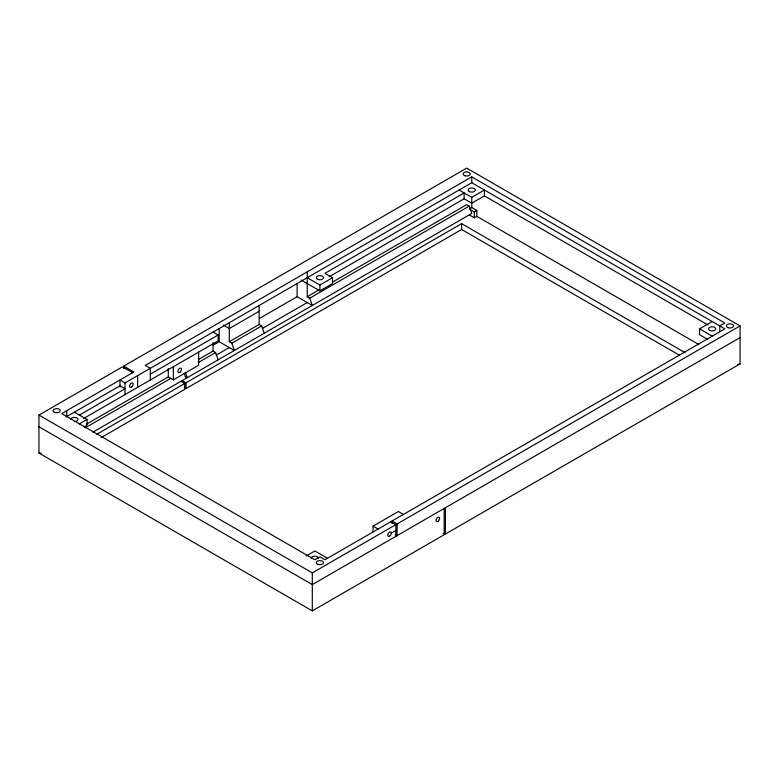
<?xml version="1.0" encoding="UTF-8"?>
<svg xmlns="http://www.w3.org/2000/svg" width="779" height="779" viewBox="0 0 779 779"><rect width="100%" height="100%" fill="white"/><g stroke="black" fill="none" stroke-linecap="round" stroke-linejoin="round"><path stroke-width="1.17" d="M444.166 508.453L444.166 534.754L312.301 610.882L38.95 453.066L38.95 415.071L122.478 366.851L132.596 372.693M123.744 368.457L123.744 366.12L466.699 168.118L740.05 325.934L740.05 363.929L445.432 534.024L443.115 533.411M719.806 331.776L719.806 325.934L724.86 323.012L471.762 176.882L145.254 365.39L150.318 368.311L150.318 380.006M65.942 417.028L120.716 385.401M119.947 387.017L119.947 380.006L125.01 382.927L471.762 182.724L724.86 328.855L324.96 559.741L319.896 556.819L314.833 559.741L61.726 413.61L133.861 371.963L123.744 366.12M79.448 415.071L125.01 388.77L119.947 385.848M150.318 374.154L218.149 334.989L218.149 340.842L83.587 418.527M259.154 311.318L229.289 328.563L223.213 325.057M329.147 276.759L464.167 198.801L471.762 203.183L484.411 195.88L708.014 324.97M213.086 345.224L219.162 341.718L234.343 350.482L231.811 343.179L229.289 341.718L229.289 322.72M259.485 318.436L297.12 296.711L312.301 305.475L309.769 298.172L307.238 296.711L307.238 271.871M79.254 423.951L87.044 419.453L87.044 425.305L84.122 426.989M307.238 277.714L319.896 285.017L332.555 277.714L332.555 283.556L319.896 290.859L301.171 280.05M459.104 190.037L471.762 197.34L484.411 190.037L484.411 195.88M86.693 424.039L168.371 376.88M198.723 359.362L213.086 351.066L215.617 352.527L218.149 359.84M229.289 341.718L259.154 324.473L261.686 325.934L264.217 333.237M307.238 296.711L318.777 290.051M332.419 282.173L466.699 204.643L469.231 206.104L471.762 213.417L92.798 432.209M85.028 427.924L170.903 378.341M198.178 362.595L215.617 352.527M231.811 343.179L261.686 325.934M309.769 298.172L469.231 206.104M168.283 368.564L168.283 376.929L173.347 379.86L198.655 365.244L198.655 352.089M216.124 355.156L229.289 347.561M262.289 328.504L307.238 302.554M469.231 209.035L471.762 207.574L476.826 210.496L476.826 216.338L698.763 344.474M470.243 209.619L474.294 211.956L476.826 210.496M96.937 434.195L184.74 383.511L184.74 389.354L101.124 437.632M182.208 380.59L186.006 382.781L461.635 223.641L685.023 352.614M469.231 214.877L474.294 217.799L476.826 216.338M184.263 387.075L186.006 388.624L461.635 229.493L679.746 355.419M306.069 556.031L314.833 550.967L327.492 558.28M707.342 339.196L699.552 334.697L699.552 328.855L712.21 321.552M373.044 531.979L373.044 526.127L398.361 511.521L403.425 514.442M38.95 415.071L312.301 572.886L395.829 524.666L395.829 536.361M392.032 523.352L392.032 521.015L397.095 523.936L740.05 325.934M391.272 533.148L395.829 530.518M740.05 337.628L312.301 584.581L38.95 426.765M737.703 364.445L740.05 363.929M38.95 453.066L41.297 453.174M699.552 328.855L712.21 336.168M332.555 277.714L324.96 273.332L464.167 192.958L464.167 198.801M213.086 332.068L218.149 334.989M185.246 376.491L187.272 377.659L185.46 372.45M180.942 381.321L184.74 383.511M390.766 521.745L395.829 524.666M395.07 534.462L397.095 535.631L397.095 523.936M373.044 526.127L378.107 529.048M74.385 412.149L87.044 419.453M184.195 373.18L186.006 378.399M474.294 211.956L474.294 217.799M471.762 176.882L471.762 182.724M471.762 197.34L471.762 207.574M461.635 223.641L461.635 229.493M445.432 507.713L445.432 534.024M319.896 285.017L319.896 290.859M312.301 572.886L312.301 610.882M297.12 283.644L297.12 296.711M259.154 305.475L259.154 324.473M219.162 328.66L219.162 341.718M213.086 342.702L213.086 351.066M186.006 382.781L186.006 388.624M173.347 366.705L173.347 379.86M137.659 375.614L137.659 387.309M125.01 382.927L125.01 394.612M66.79 410.689L66.79 416.531M70.801 419.453A3.583 2.064 0 0 1 74.385 417.388A3.583 2.064 0 0 1 77.968 419.453A3.583 2.064 0 0 1 74.385 421.527M311.259 558.28A3.583 2.064 0 0 1 314.833 556.216A3.583 2.064 0 0 1 318.416 558.28M180.027 372.158A2.503 1.451 -60 0 0 181.01 368.233A2.503 1.451 -60 0 0 178.002 370.677A2.503 1.451 -60 0 0 180.027 372.158M710.419 330.647A3.583 2.064 0 0 0 715.784 328.855A3.583 2.064 0 0 0 710.419 327.063A3.583 2.064 0 0 0 710.419 330.647M728.131 327.725A3.583 2.064 0 0 0 733.506 325.934A3.583 2.064 0 0 0 728.131 324.142A3.583 2.064 0 0 0 728.131 327.725M464.81 175.713A3.583 2.064 0 0 0 470.273 174.029A3.583 2.064 0 0 0 465.005 172.14A3.583 2.064 0 0 0 464.81 175.713M469.231 191.498A3.583 2.064 0 0 0 475.219 190.573A3.583 2.064 0 0 0 470.837 188.041A3.583 2.064 0 0 0 469.231 191.498M318.105 279.505A3.583 2.064 0 0 0 323.48 277.714A3.583 2.064 0 0 0 318.105 275.922A3.583 2.064 0 0 0 318.105 279.505M131.787 386.832A2.503 1.451 -60 0 0 132.586 382.947A2.503 1.451 -60 0 0 129.626 385.576A2.503 1.451 -60 0 0 131.787 386.832M54.569 412.364A3.583 2.064 0 0 0 60.226 410.903A3.583 2.064 0 0 0 55.202 408.8A3.583 2.064 0 0 0 54.569 412.364M318.105 564.454A3.583 2.064 0 0 0 323.48 562.662A3.583 2.064 0 0 0 318.105 560.87A3.583 2.064 0 0 0 318.105 564.454M389.958 535.874A2.503 1.451 -60 0 0 390.756 531.999A2.503 1.451 -60 0 0 387.786 534.628A2.503 1.451 -60 0 0 389.958 535.874M438.032 521.336A2.503 1.451 -60 0 0 439.278 517.373A2.503 1.451 -60 0 0 436.221 519.515A2.503 1.451 -60 0 0 438.032 521.336"/></g></svg>
